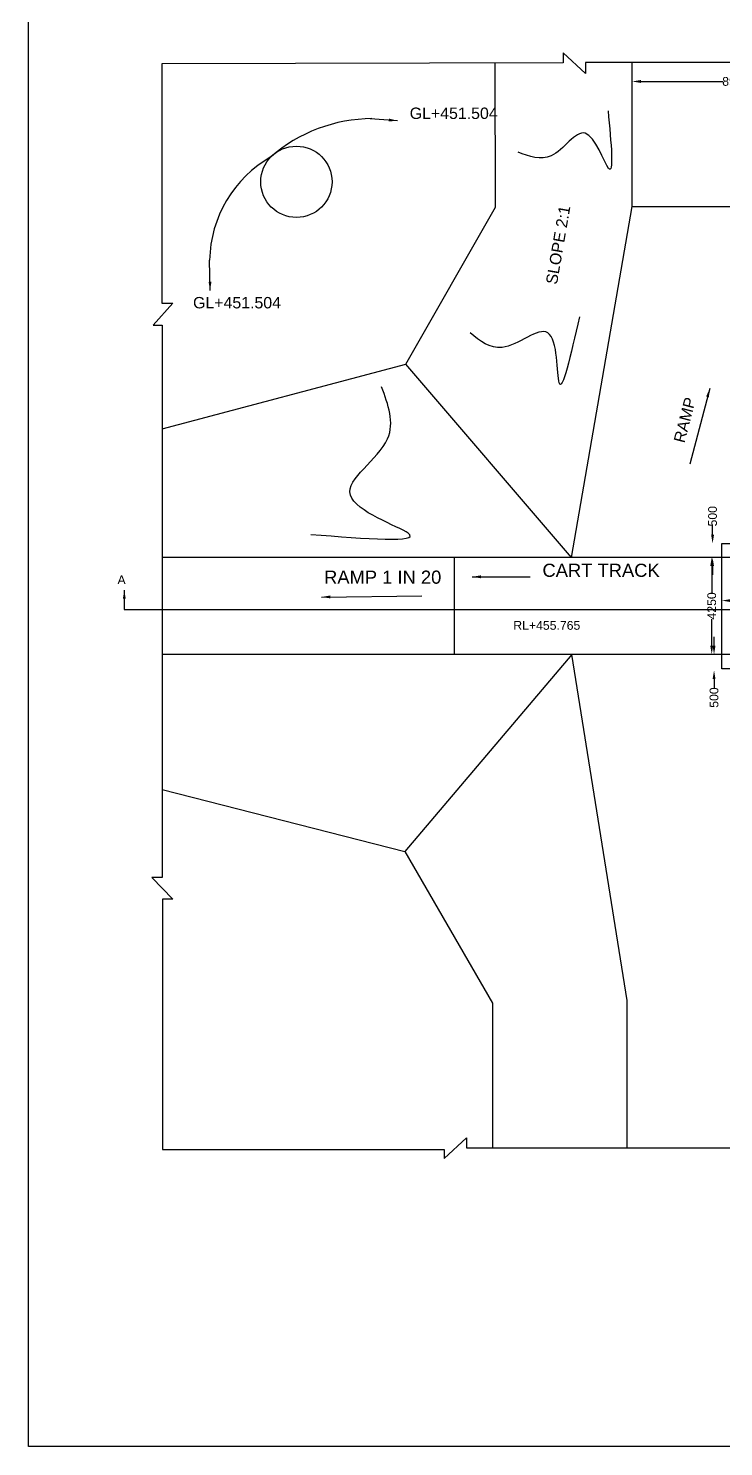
# Model space of a CAD drawing. Header units: millimetres. Extents: x -53221287 to -53198972, y 22125063 to 22139771.
# Drawn here: x -53221287 to -53217316, y 22126115 to 22134210 of the extents above; entities that cross this region are included whole.
import ezdxf

# ---------------------------------------------------------------- set-up
doc = ezdxf.new("R2010")
doc.units = ezdxf.units.MM
doc.header["$MEASUREMENT"] = 0
for name, color, linetype in [('DIMENSION', 7, 'Continuous'), ('DRAWING', 2, 'Continuous'), ('TEXT', 7, 'Continuous')]:
    doc.layers.add(name, color=color, linetype=linetype)
doc.styles.get("Standard").update_dxf_attribs({"font": 'arial.ttf', "height": 50})
doc.dimstyles.get("Standard").update_dxf_attribs({"dimtxt": 50, "dimasz": 50, "dimexe": 0.18, "dimexo": 0.0625, "dimgap": 0.09, "dimtad": 0, "dimdec": 0, "dimzin": 0, "dimdsep": 46, "dimtxsty": 'Standard', "dimcen": 0.09, "dimse1": 1, "dimse2": 1, "dimadec": 0, "dimazin": 0, "dimtfac": 1, "dimtdec": 0, "dimtofl": 0, "dimtmove": 0, "dimatfit": 3, "dimfxl": 1, "dimtolj": 1, "dimtzin": 0, "dimarcsym": 0})

# ---------------------------------------------------------------- blocks, each defined once
blk = doc.blocks.new('*D122')
at = {"layer": 'Defpoints', "color": 0, "transparency": 16777216}
for p in [(-53217387.6, 22130636.5), (-53217387.6, 22130545.7), (-53217371.1, 22130545.7)]:
    blk.add_point(p, dxfattribs=at)
at = {"layer": 'DIMENSION', "color": 0, "lineweight": -2, "transparency": 16777216}
for p, q in [((-53217371.1, 22130686.5), (-53217371.1, 22130736.5)), ((-53217371.1, 22130495.7), (-53217371.1, 22130445.7))]:
    blk.add_line(p, q, dxfattribs=at)
at = {"layer": 'DIMENSION', "color": 0, "transparency": 16777216}
for points in [[(-53217379.5, 22130686.5), (-53217362.8, 22130686.5), (-53217371.1, 22130636.5)], [(-53217379.5, 22130495.7), (-53217362.8, 22130495.7), (-53217371.1, 22130545.7)]]:
    blk.add_solid(points, dxfattribs=at)
at = {"layer": 'DIMENSION', "color": 0, "transparency": 16777216, "insert": (-53217371.1, 22130390.5), "char_height": 50, "attachment_point": 5, "rotation": 90}
blk.add_mtext('\\A1;500', dxfattribs=at)
blk = doc.blocks.new('*D123')
at = {"layer": 'Defpoints', "color": 0, "transparency": 16777216}
for p in [(-53217384.3, 22131190.8), (-53217325.9, 22131190.8), (-53217325.9, 22130636.5)]:
    blk.add_point(p, dxfattribs=at)
at = {"layer": 'DIMENSION', "color": 0, "lineweight": -2, "transparency": 16777216}
for p, q in [((-53217384.3, 22131140.8), (-53217384.3, 22130989.4)), ((-53217384.3, 22130686.5), (-53217384.3, 22130838))]:
    blk.add_line(p, q, dxfattribs=at)
at = {"layer": 'DIMENSION', "color": 0, "transparency": 16777216}
for points in [[(-53217392.7, 22131140.8), (-53217376, 22131140.8), (-53217384.3, 22131190.8)], [(-53217392.7, 22130686.5), (-53217376, 22130686.5), (-53217384.3, 22130636.5)]]:
    blk.add_solid(points, dxfattribs=at)
at = {"layer": 'DIMENSION', "color": 0, "transparency": 16777216, "insert": (-53217384.3, 22130913.7), "char_height": 50, "attachment_point": 5, "rotation": 90}
blk.add_mtext('\\A1;4250', dxfattribs=at)
blk = doc.blocks.new('*D124')
at = {"layer": 'Defpoints', "color": 0, "transparency": 16777216}
for p in [(-53217379.4, 22131270.2), (-53217325.9, 22131270.2), (-53217325.9, 22131190.8)]:
    blk.add_point(p, dxfattribs=at)
at = {"layer": 'DIMENSION', "color": 0, "lineweight": -2, "transparency": 16777216}
for p, q in [((-53217379.4, 22131320.2), (-53217379.4, 22131370.2)), ((-53217379.4, 22131140.8), (-53217379.4, 22131090.8))]:
    blk.add_line(p, q, dxfattribs=at)
at = {"layer": 'DIMENSION', "color": 0, "transparency": 16777216}
for points in [[(-53217387.7, 22131320.2), (-53217371.1, 22131320.2), (-53217379.4, 22131270.2)], [(-53217387.7, 22131140.8), (-53217371.1, 22131140.8), (-53217379.4, 22131190.8)]]:
    blk.add_solid(points, dxfattribs=at)
at = {"layer": 'DIMENSION', "color": 0, "transparency": 16777216, "insert": (-53217379.4, 22131425.4), "char_height": 50, "attachment_point": 5, "rotation": 90}
blk.add_mtext('\\A1;500', dxfattribs=at)
blk = doc.blocks.new('*D125')
at = {"layer": 'Defpoints', "color": 0, "transparency": 16777216}
for p in [(-53217325.9, 22130895.2), (-53216866.3, 22130944), (-53216866.3, 22130895.2)]:
    blk.add_point(p, dxfattribs=at)
at = {"layer": 'DIMENSION', "color": 0, "lineweight": -2, "transparency": 16777216}
for p, q in [((-53217275.9, 22130944), (-53217170.7, 22130944)), ((-53216916.3, 22130944), (-53217021.4, 22130944))]:
    blk.add_line(p, q, dxfattribs=at)
at = {"layer": 'DIMENSION', "color": 0, "transparency": 16777216}
for points in [[(-53217275.9, 22130952.3), (-53217275.9, 22130935.7), (-53217325.9, 22130944)], [(-53216916.3, 22130952.3), (-53216916.3, 22130935.7), (-53216866.3, 22130944)]]:
    blk.add_solid(points, dxfattribs=at)
at = {"layer": 'DIMENSION', "color": 0, "transparency": 16777216, "insert": (-53217096.1, 22130944), "char_height": 50, "attachment_point": 5}
blk.add_mtext('\\A1;3500', dxfattribs=at)
blk = doc.blocks.new('*D150')
at = {"layer": 'Defpoints', "color": 0, "transparency": 16777216}
for p in [(-53217839, 22133899.1), (-53216654.4, 22133907), (-53216654.4, 22133899.1)]:
    blk.add_point(p, dxfattribs=at)
at = {"layer": 'DIMENSION', "color": 0, "lineweight": -2, "transparency": 16777216}
for p, q in [((-53217789, 22133907), (-53217321.7, 22133907)), ((-53216704.4, 22133907), (-53217171.7, 22133907))]:
    blk.add_line(p, q, dxfattribs=at)
at = {"layer": 'DIMENSION', "color": 0, "transparency": 16777216}
for points in [[(-53217789, 22133915.3), (-53217789, 22133898.7), (-53217839, 22133907)], [(-53216704.4, 22133915.3), (-53216704.4, 22133898.7), (-53216654.4, 22133907)]]:
    blk.add_solid(points, dxfattribs=at)
at = {"layer": 'DIMENSION', "color": 0, "transparency": 16777216, "insert": (-53217246.7, 22133907), "char_height": 50, "attachment_point": 5}
blk.add_mtext('\\A1;8925', dxfattribs=at)

msp = doc.modelspace()

# ---------------------------------------------------------------- linework, layer by layer
at = {"layer": 'DIMENSION', "color": 0}
msp.add_lwpolyline([(-53198992.2, 22126115.1), (-53221286.8, 22126115.1), (-53221286.8, 22139762.1), (-53198992.2, 22139762.1)], close=True, dxfattribs=at)
at = {"layer": 'DRAWING', "color": 0}
for points in [[(-53215054.3, 22134014.7), (-53218105, 22134014.7), (-53218105, 22133951.9), (-53218233.6, 22134069.7), (-53218233.6, 22134013.5), (-53220524.7, 22134006.9)], [(-53220524.7, 22134006.9), (-53220524.7, 22132641.6), (-53220461.8, 22132641.6), (-53220573.6, 22132516.2), (-53220522.4, 22132516.2), (-53220522.4, 22129363.5), (-53220582.1, 22129363.5), (-53220460.9, 22129240.4), (-53220521.5, 22129240.4), (-53220521.5, 22127811.2), (-53218911.6, 22127811.2), (-53218911.6, 22127759), (-53218784.6, 22127876.8), (-53218784.6, 22127820.8), (-53214979.6, 22127820.8)], [(-53220522.4, 22131923.9), (-53219130.7, 22132292.7), (-53218619, 22133190), (-53218621.3, 22134012.4)], [(-53218184.5, 22131190.8), (-53217839, 22133192.8), (-53217839, 22134014.7)], [(-53217839, 22133192.8), (-53216654.4, 22133192.8)], [(-53218184.5, 22131190.8), (-53219130.7, 22132292.7)], [(-53209954.7, 22131190.8), (-53220522.4, 22131190.8)], [(-53218853.8, 22130636.5), (-53218853.8, 22131190.8)], [(-53216779.3, 22130636.5), (-53220522.4, 22130636.5)], [(-53217866.5, 22127820.8), (-53217866.5, 22128660.9), (-53218184.1, 22130636.5), (-53219137.5, 22129511.5)], [(-53220522.4, 22129866.1), (-53219137.5, 22129511.5), (-53218636.2, 22128646.8), (-53218636.2, 22127820.8)]]:
    msp.add_lwpolyline(points, dxfattribs=at)
msp.add_lwpolyline([(-53217325.9, 22131270.2), (-53216567.7, 22131270.2), (-53216567.7, 22130554.8), (-53217325.9, 22130554.8)], close=True, dxfattribs=at)
msp.add_circle((-53219756, 22133334.2), 203.5, dxfattribs=at)
for centre, radius, start, end in [((-53219320.7, 22132812.4), 882.3, 90.25286, 131.15168), ((-53219557.7, 22132873.5), 694.2, 119.6611, 178.87323)]:
    msp.add_arc(centre, radius, start, end, dxfattribs=at)
for points in [[(-53217976.2, 22133739.6), (-53217974, 22133411.1), (-53218107.1, 22133611.6), (-53218301, 22133482.1), (-53218490.3, 22133503.9)], [(-53218140, 22132563.2), (-53218255.8, 22132187.8), (-53218320.5, 22132472.5), (-53218581.8, 22132388.5), (-53218764.6, 22132471.3)], [(-53219674.5, 22131322), (-53219117.4, 22131328.2), (-53219447.8, 22131546.3), (-53219235.2, 22131867.7), (-53219269.7, 22132163.2)]]:
    msp.add_spline(points, degree=3, dxfattribs=at)

# ---------------------------------------------------------------- texts
at = {"layer": 'TEXT', "color": 0}
for s, height, p in [('GL+451.504', 65, (-53219109.1, 22133692.9)), ('GL+451.504', 65, (-53220346.4, 22132611.8)), ('RAMP 1 IN 20', 75, (-53219598.1, 22131040.2)), ('CART TRACK', 75, (-53218350.9, 22131079.5)), ('A', 50, (-53220777.8, 22131038)), ('RL+455.765', 50, (-53218517.3, 22130777.5))]:
    msp.add_text(s, height=height, dxfattribs=at).set_placement(p)
for s, rotation, p in [('SLOPE 2:1', 80.19823, (-53218268.4, 22132744.8)), ('RAMP', 75.45353, (-53217540.1, 22131839.7))]:
    msp.add_text(s, height=65, rotation=rotation, dxfattribs=at).set_placement(p)

# ---------------------------------------------------------------- dimensions: what is measured, and where the dimension line sits
at = {"layer": 'DIMENSION', "color": 0}
for base, p1, p2, text, picture, middle in [((-53216654.4, 22133907), (-53217839, 22133899.1), (-53216654.4, 22133899.1), '8925', '*D150', (-53217246.7, 22133907)), ((-53216866.3, 22130944), (-53217325.9, 22130895.2), (-53216866.3, 22130895.2), '3500', '*D125', (-53217096.1, 22130944))]:
    dim = msp.add_linear_dim(base=base, p1=p1, p2=p2, text=text, dimstyle='Standard', dxfattribs=at)
    dim.commit()
    dim.dimension.update_dxf_attribs({"geometry": picture, "text_midpoint": middle})
for base, p1, p2, text, picture, middle in [((-53217379.4, 22131270.2), (-53217325.9, 22131190.8), (-53217325.9, 22131270.2), '500', '*D124', (-53217379.4, 22131425.4)), ((-53217384.3, 22131190.8), (-53217325.9, 22130636.5), (-53217325.9, 22131190.8), '4250', '*D123', (-53217384.3, 22130913.7)), ((-53217371.1, 22130545.7), (-53217387.6, 22130636.5), (-53217387.6, 22130545.7), '500', '*D122', (-53217371.1, 22130390.5))]:
    dim = msp.add_linear_dim(base=base, p1=p1, p2=p2, angle=90, text=text, dimstyle='Standard', dxfattribs=at)
    dim.commit()
    dim.dimension.update_dxf_attribs({"geometry": picture, "text_midpoint": middle})

# ---------------------------------------------------------------- leaders
for points in [[(-53219178.2, 22133683.1), (-53219334.3, 22133694.6)], [(-53220248.7, 22132713.4), (-53220251.8, 22132887.1)], [(-53217395.6, 22132155.2), (-53217509, 22131723.2)], [(-53218752.8, 22131079.6), (-53218421.5, 22131079.6)], [(-53220738.8, 22131004.1), (-53220738.8, 22130893.1), (-53209721, 22130891.6)], [(-53219612.8, 22130964.3), (-53219039.5, 22130971.7)]]:
    msp.add_leader(points, dimstyle='Standard', override={"dimgap": 0.09, "dimtad": 0}, dxfattribs=at)

doc.saveas('drawing.dxf')
